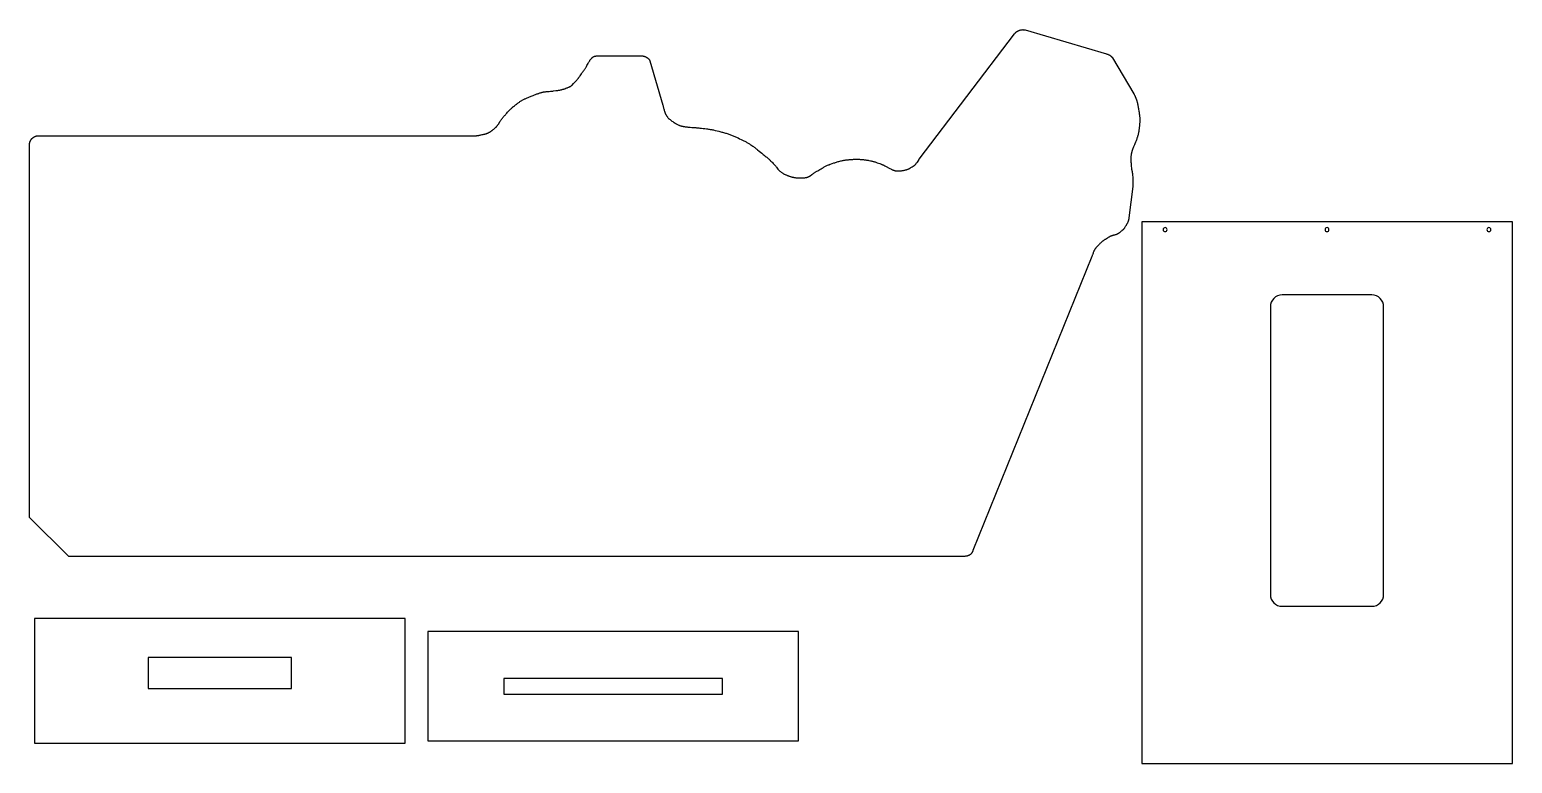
# Model space of a CAD drawing. Header units: millimetres. Extents: x 1 to 96, y 1 to 48.
import ezdxf

# ---------------------------------------------------------------- set-up
doc = ezdxf.new("R2010")
doc.units = ezdxf.units.MM
doc.header["$MEASUREMENT"] = 0

msp = doc.modelspace()

# ---------------------------------------------------------------- linework, layer by layer
at = {"flags": 128}
for points in [[(69.0625, 33.476105), (61.4375, 14.632405), (61.42397, 14.59943), (61.409391, 14.56574), (61.401605, 14.548816), (61.393431, 14.53194), (61.384828, 14.515188), (61.375754, 14.498634), (61.366168, 14.482354), (61.356027, 14.466423), (61.34529, 14.450918), (61.333915, 14.435913), (61.32186, 14.421484), (61.309084, 14.407706), (61.295544, 14.394655), (61.2812, 14.382405), (61.270601, 14.37419), (61.259716, 14.366286), (61.248563, 14.358689), (61.237154, 14.351396), (61.225505, 14.344404), (61.213631, 14.33771), (61.201548, 14.33131), (61.189269, 14.325201), (61.176811, 14.31938), (61.164187, 14.313844), (61.151413, 14.308589), (61.138505, 14.303612), (61.112341, 14.294479), (61.085817, 14.286418), (61.059052, 14.279404), (61.032165, 14.273411), (61.005277, 14.268411), (60.978507, 14.264379), (60.951974, 14.261289), (60.925799, 14.259114), (60.900101, 14.257828), (60.875, 14.257405), (3.5, 14.257405), (1, 16.757405), (1, 40.694905), (1.000192, 40.705973), (1.000765, 40.717075), (1.001712, 40.728206), (1.003026, 40.739359), (1.0047, 40.750527), (1.006728, 40.761704), (1.009103, 40.772882), (1.011818, 40.784055), (1.014866, 40.795217), (1.018242, 40.80636), (1.021937, 40.817478), (1.025946, 40.828564), (1.034878, 40.850615), (1.044983, 40.872457), (1.056207, 40.894039), (1.068497, 40.915305), (1.0818, 40.936203), (1.096061, 40.956678), (1.111228, 40.976678), (1.127245, 40.996148), (1.144061, 41.015035), (1.16162, 41.033285), (1.179871, 41.050844), (1.198757, 41.06766), (1.218228, 41.083678), (1.238227, 41.098844), (1.258703, 41.113105), (1.2796, 41.126408), (1.300867, 41.138698), (1.322448, 41.149923), (1.344291, 41.160027), (1.366341, 41.168959), (1.377427, 41.172968), (1.388545, 41.176663), (1.399689, 41.180039), (1.41085, 41.183087), (1.422023, 41.185803), (1.433202, 41.188177), (1.444378, 41.190205), (1.455546, 41.191879), (1.466699, 41.193193), (1.47783, 41.19414), (1.488933, 41.194713), (1.5, 41.194905), (29.4375, 41.194905), (29.468472, 41.195161), (29.49944, 41.195924), (29.530415, 41.19719), (29.561403, 41.198956), (29.592415, 41.201215), (29.623458, 41.203964), (29.654541, 41.207199), (29.685672, 41.210914), (29.716861, 41.215106), (29.748115, 41.219769), (29.779443, 41.2249), (29.810855, 41.230493), (29.842357, 41.236545), (29.87396, 41.243051), (29.905672, 41.250006), (29.9375, 41.257405), (29.992555, 41.270162), (30.048239, 41.282681), (30.104184, 41.29549), (30.13214, 41.302169), (30.160024, 41.309119), (30.18779, 41.316406), (30.215392, 41.324097), (30.242785, 41.332256), (30.269922, 41.340951), (30.296758, 41.350247), (30.323247, 41.360211), (30.349343, 41.370908), (30.375, 41.382405), (30.400974, 41.394967), (30.426503, 41.408062), (30.451608, 41.421664), (30.476314, 41.435745), (30.500643, 41.45028), (30.524619, 41.465241), (30.548264, 41.480601), (30.571601, 41.496335), (30.594654, 41.512414), (30.617446, 41.528812), (30.639999, 41.545503), (30.662337, 41.562459), (30.706461, 41.597062), (30.75, 41.632405), (30.769901, 41.649138), (30.789621, 41.666421), (30.809134, 41.684217), (30.82841, 41.702487), (30.847423, 41.721193), (30.866145, 41.740299), (30.884548, 41.759764), (30.902605, 41.779553), (30.920287, 41.799625), (30.937567, 41.819944), (30.954417, 41.840472), (30.97081, 41.86117), (30.986717, 41.882), (31.002111, 41.902925), (31.016965, 41.923906), (31.03125, 41.944905), (31.1562, 42.132405), (31.175833, 42.161535), (31.195782, 42.190475), (31.216043, 42.219225), (31.236612, 42.247785), (31.257487, 42.276154), (31.278664, 42.304331), (31.30014, 42.332316), (31.321912, 42.360107), (31.343977, 42.387705), (31.366331, 42.415109), (31.388971, 42.442317), (31.411894, 42.46933), (31.435096, 42.496147), (31.458575, 42.522766), (31.482327, 42.549189), (31.506349, 42.575413), (31.564003, 42.638338), (31.622474, 42.702616), (31.681934, 42.767411), (31.712087, 42.799741), (31.742551, 42.831888), (31.773346, 42.863745), (31.804496, 42.89521), (31.836019, 42.926178), (31.867939, 42.956544), (31.900275, 42.986205), (31.93305, 43.015054), (31.966285, 43.04299), (32, 43.069905), (32.068054, 43.123185), (32.136065, 43.176782), (32.204377, 43.230181), (32.238753, 43.256644), (32.273334, 43.282864), (32.308162, 43.308775), (32.34328, 43.334314), (32.378732, 43.359416), (32.41456, 43.384016), (32.450808, 43.408049), (32.487519, 43.431452), (32.524735, 43.454159), (32.5625, 43.476105), (32.599605, 43.496665), (32.63719, 43.516643), (32.675209, 43.536079), (32.713614, 43.555013), (32.752358, 43.573484), (32.791395, 43.591532), (32.830677, 43.609196), (32.870157, 43.626515), (32.949525, 43.660279), (33.029122, 43.693138), (33.1875, 43.757405), (33.26416, 43.788229), (33.341525, 43.818483), (33.41945, 43.847954), (33.497793, 43.876428), (33.537077, 43.890226), (33.576412, 43.903694), (33.615781, 43.916807), (33.655165, 43.929537), (33.694547, 43.941859), (33.733908, 43.953745), (33.773232, 43.96517), (33.8125, 43.976105), (33.835728, 43.98222), (33.859004, 43.987941), (33.882325, 43.993287), (33.905686, 43.998278), (33.929084, 44.002931), (33.952517, 44.007266), (33.999471, 44.015056), (34.046519, 44.021798), (34.093635, 44.027644), (34.140792, 44.032744), (34.187961, 44.037248), (34.28223, 44.045071), (34.376221, 44.052319), (34.423045, 44.056103), (34.469718, 44.060195), (34.516212, 44.064746), (34.5625, 44.069905), (34.720662, 44.088792), (34.783533, 44.096769), (34.815201, 44.101179), (34.846962, 44.105899), (34.878771, 44.110952), (34.910582, 44.11636), (34.942348, 44.122146), (34.974025, 44.128332), (35.005567, 44.13494), (35.036926, 44.141993), (35.068058, 44.149514), (35.098917, 44.157523), (35.129456, 44.166045), (35.15963, 44.175101), (35.189394, 44.184714), (35.2187, 44.194905), (35.249183, 44.205587), (35.281286, 44.216362), (35.349278, 44.238675), (35.384627, 44.250455), (35.420518, 44.262814), (35.456683, 44.275873), (35.492852, 44.289752), (35.528755, 44.304574), (35.546523, 44.312376), (35.564123, 44.320459), (35.581522, 44.328838), (35.598686, 44.337529), (35.615582, 44.346547), (35.632175, 44.355906), (35.648433, 44.365622), (35.664321, 44.375711), (35.679805, 44.386186), (35.694853, 44.397065), (35.70943, 44.40836), (35.723503, 44.420089), (35.737037, 44.432266), (35.75, 44.444905), (35.852738, 44.548856), (35.904648, 44.601773), (35.956473, 44.655537), (35.982248, 44.68279), (36.007876, 44.710317), (36.033314, 44.738139), (36.058522, 44.766277), (36.083456, 44.794752), (36.108075, 44.823585), (36.132337, 44.852795), (36.1562, 44.882405), (36.176153, 44.908071), (36.195937, 44.934452), (36.215576, 44.961445), (36.235095, 44.988943), (36.273869, 45.045033), (36.31245, 45.101877), (36.35103, 45.158631), (36.389804, 45.214451), (36.409323, 45.241746), (36.428963, 45.26849), (36.448747, 45.294579), (36.4687, 45.319905), (36.491842, 45.349461), (36.514215, 45.37957), (36.535872, 45.410171), (36.556866, 45.441205), (36.577253, 45.47261), (36.597084, 45.504328), (36.616413, 45.536297), (36.635294, 45.568457), (36.65378, 45.600748), (36.671925, 45.63311), (36.707406, 45.697805), (36.742163, 45.762059), (36.776626, 45.825391), (36.79388, 45.85656), (36.811221, 45.887318), (36.828702, 45.917605), (36.846377, 45.947359), (36.864299, 45.976521), (36.882522, 46.00503), (36.901099, 46.032827), (36.920083, 46.059851), (36.939529, 46.086041), (36.959489, 46.111338), (36.980018, 46.135681), (37.001168, 46.15901), (37.011993, 46.170276), (37.022993, 46.181265), (37.034175, 46.191971), (37.045547, 46.202385), (37.057113, 46.212501), (37.068883, 46.22231), (37.08086, 46.231806), (37.093054, 46.24098), (37.105369, 46.249475), (37.118237, 46.257354), (37.131629, 46.264639), (37.14552, 46.271354), (37.15988, 46.27752), (37.174683, 46.283162), (37.189901, 46.288301), (37.205506, 46.29296), (37.221473, 46.297162), (37.237772, 46.300929), (37.254376, 46.304285), (37.271258, 46.307252), (37.288391, 46.309853), (37.305747, 46.31211), (37.323298, 46.314047), (37.341018, 46.315685), (37.376851, 46.318159), (37.413028, 46.319713), (37.449329, 46.320529), (37.485533, 46.320789), (37.556776, 46.320369), (37.625, 46.319905), (40.1875, 46.319905), (40.203751, 46.319662), (40.22052, 46.318931), (40.237734, 46.317712), (40.255316, 46.316005), (40.273193, 46.313811), (40.291289, 46.311128), (40.309529, 46.307957), (40.327838, 46.304297), (40.346141, 46.300149), (40.364363, 46.295511), (40.38243, 46.290384), (40.400265, 46.284768), (40.417795, 46.278662), (40.434944, 46.272067), (40.451638, 46.264981), (40.4678, 46.257405), (40.488671, 46.246798), (40.509667, 46.235446), (40.530637, 46.223369), (40.55143, 46.210585), (40.571895, 46.197113), (40.591883, 46.182972), (40.611242, 46.16818), (40.629821, 46.152757), (40.647471, 46.13672), (40.6559, 46.128478), (40.66404, 46.12009), (40.671872, 46.111557), (40.679378, 46.102883), (40.686538, 46.09407), (40.693334, 46.08512), (40.699747, 46.076036), (40.705758, 46.06682), (40.711348, 46.057473), (40.716498, 46.048), (40.72119, 46.038401), (40.725405, 46.028679), (40.729124, 46.018837), (40.732327, 46.008877), (41.566912, 43.162728), (41.580436, 43.115217), (41.593699, 43.066392), (41.620324, 42.965786), (41.634125, 42.914495), (41.648544, 42.862872), (41.6638, 42.811163), (41.671811, 42.785353), (41.680113, 42.759614), (41.688735, 42.733976), (41.697703, 42.70847), (41.707045, 42.683126), (41.716788, 42.657975), (41.726961, 42.633048), (41.737589, 42.608376), (41.748701, 42.583989), (41.760324, 42.559918), (41.772486, 42.536194), (41.785213, 42.512847), (41.798534, 42.489908), (41.812476, 42.467407), (41.827066, 42.445376), (41.842332, 42.423845), (41.858301, 42.402845), (41.875, 42.382405), (41.895217, 42.359377), (41.916155, 42.337071), (41.937751, 42.315431), (41.959945, 42.294403), (41.982672, 42.273932), (42.00587, 42.253964), (42.029477, 42.234444), (42.053429, 42.215317), (42.077666, 42.196529), (42.102123, 42.178025), (42.151449, 42.141651), (42.200909, 42.105756), (42.25, 42.069905), (42.269274, 42.056079), (42.289205, 42.042528), (42.309715, 42.029254), (42.330727, 42.016258), (42.352163, 42.003542), (42.373945, 41.991106), (42.395995, 41.978951), (42.418236, 41.967079), (42.462979, 41.944187), (42.507552, 41.922438), (42.551333, 41.901841), (42.5937, 41.882405), (42.617994, 41.871795), (42.642534, 41.861918), (42.667297, 41.85274), (42.692259, 41.844226), (42.717395, 41.83634), (42.742682, 41.829047), (42.768096, 41.822312), (42.793612, 41.8161), (42.819208, 41.810375), (42.844859, 41.805104), (42.870541, 41.80025), (42.89623, 41.795778), (42.947535, 41.787841), (42.998582, 41.781011), (43.126418, 41.765), (43.17686, 41.759052), (43.227315, 41.753777), (43.277785, 41.749075), (43.328277, 41.744847), (43.429341, 41.737415), (43.530545, 41.730686), (43.631926, 41.723866), (43.682694, 41.720173), (43.73352, 41.716159), (43.784409, 41.711724), (43.835366, 41.70677), (43.886395, 41.701197), (43.9375, 41.694905), (44.042448, 41.681876), (44.151242, 41.66923), (44.262593, 41.656403), (44.375208, 41.642836), (44.431587, 41.635598), (44.487798, 41.627964), (44.543679, 41.619864), (44.59907, 41.611226), (44.653809, 41.601982), (44.707735, 41.592061), (44.760685, 41.581392), (44.8125, 41.569905), (44.931669, 41.541956), (45.049829, 41.513666), (45.167203, 41.484734), (45.225663, 41.469934), (45.28401, 41.45486), (45.34227, 41.439475), (45.400472, 41.423741), (45.458643, 41.407621), (45.516811, 41.391077), (45.575003, 41.374071), (45.633246, 41.356565), (45.69157, 41.338523), (45.75, 41.319905), (45.80352, 41.302141), (45.857113, 41.283478), (45.910738, 41.263981), (45.964352, 41.243716), (46.017914, 41.222749), (46.071381, 41.201145), (46.124713, 41.17897), (46.177867, 41.156289), (46.230802, 41.133169), (46.283476, 41.109675), (46.335847, 41.085871), (46.387873, 41.061825), (46.490724, 41.013266), (46.591696, 40.964523), (46.636589, 40.942389), (46.681231, 40.919845), (46.725622, 40.896908), (46.769767, 40.873593), (46.813667, 40.849915), (46.857326, 40.82589), (46.900745, 40.801533), (46.943929, 40.776858), (46.986878, 40.751883), (47.029596, 40.726621), (47.072086, 40.701089), (47.11435, 40.675301), (47.156391, 40.649274), (47.198211, 40.623022), (47.2812, 40.569905), (47.32646, 40.539848), (47.371868, 40.508325), (47.417382, 40.475506), (47.46296, 40.441559), (47.508563, 40.406651), (47.554148, 40.370952), (47.599675, 40.334629), (47.645102, 40.29785), (47.735493, 40.223599), (47.824992, 40.149544), (47.913271, 40.077031), (47.95685, 40.041773), (48, 40.007405), (48.068553, 39.953263), (48.134204, 39.900953), (48.197539, 39.849481), (48.228521, 39.823749), (48.259144, 39.797853), (48.289482, 39.771671), (48.319606, 39.745076), (48.349592, 39.717945), (48.379512, 39.690155), (48.409439, 39.66158), (48.439448, 39.632096), (48.46961, 39.601579), (48.5, 39.569905), (48.543535, 39.524496), (48.587882, 39.479046), (48.632554, 39.433366), (48.677061, 39.387267), (48.699101, 39.364001), (48.720918, 39.34056), (48.742449, 39.31692), (48.763635, 39.293057), (48.784414, 39.268948), (48.804725, 39.244569), (48.824507, 39.219896), (48.8437, 39.194905), (48.9375, 39.069905), (48.947309, 39.057129), (48.957459, 39.04448), (48.967942, 39.031961), (48.978748, 39.019573), (48.989869, 39.007317), (49.001295, 38.995196), (49.025026, 38.971364), (49.049868, 38.948089), (49.075749, 38.925387), (49.102595, 38.903269), (49.130333, 38.881749), (49.158892, 38.860842), (49.188196, 38.84056), (49.218174, 38.820917), (49.248753, 38.801926), (49.27986, 38.783601), (49.311421, 38.765956), (49.343364, 38.749004), (49.375616, 38.732758), (49.409174, 38.716656), (49.442882, 38.701194), (49.476752, 38.68635), (49.510797, 38.672098), (49.545029, 38.658416), (49.57946, 38.645278), (49.614103, 38.632662), (49.648971, 38.620542), (49.684075, 38.608896), (49.71943, 38.597699), (49.755047, 38.586927), (49.790938, 38.576556), (49.827116, 38.566563), (49.863594, 38.556922), (49.900385, 38.547611), (49.9375, 38.538605), (49.958746, 38.533792), (49.979319, 38.529595), (49.999313, 38.525963), (50.018825, 38.522846), (50.037949, 38.520195), (50.056782, 38.517958), (50.09395, 38.51453), (50.131094, 38.512162), (50.168975, 38.510452), (50.25, 38.507405), (50.353879, 38.50328), (50.40535, 38.501758), (50.456382, 38.500921), (50.506881, 38.501011), (50.531901, 38.501478), (50.556752, 38.502268), (50.581422, 38.503411), (50.605899, 38.504937), (50.630171, 38.506876), (50.654228, 38.509258), (50.678055, 38.512114), (50.701643, 38.515475), (50.724978, 38.51937), (50.74805, 38.523829), (50.770845, 38.528883), (50.793353, 38.534563), (50.815562, 38.540898), (50.837459, 38.547918), (50.859033, 38.555655), (50.880271, 38.564138), (50.901163, 38.573398), (50.921696, 38.583465), (50.941857, 38.594368), (50.961637, 38.60614), (50.981022, 38.618808), (51, 38.632405), (51.125, 38.726105), (51.153994, 38.747531), (51.183314, 38.7686), (51.212946, 38.789329), (51.242879, 38.809735), (51.2731, 38.829832), (51.303595, 38.849637), (51.334353, 38.869167), (51.36536, 38.888437), (51.396604, 38.907462), (51.428072, 38.92626), (51.491629, 38.963236), (51.555931, 38.999492), (51.620875, 39.035158), (51.705051, 39.081693), (51.788893, 39.128993), (51.872893, 39.176227), (51.915106, 39.199561), (51.957543, 39.222568), (52.000266, 39.245144), (52.043336, 39.267185), (52.086816, 39.288588), (52.130765, 39.30925), (52.175247, 39.329066), (52.220322, 39.347933), (52.243102, 39.356978), (52.266053, 39.365747), (52.289183, 39.374227), (52.3125, 39.382405), (52.418642, 39.418892), (52.526015, 39.455523), (52.580115, 39.473637), (52.634465, 39.491479), (52.689047, 39.508946), (52.74384, 39.525937), (52.798825, 39.542349), (52.853984, 39.55808), (52.909297, 39.573026), (52.964745, 39.587085), (53.020309, 39.600156), (53.075968, 39.612134), (53.103828, 39.617682), (53.131705, 39.622918), (53.159597, 39.62783), (53.1875, 39.632405), (53.242587, 39.640811), (53.297488, 39.648616), (53.352231, 39.655822), (53.406845, 39.662427), (53.461358, 39.668433), (53.515799, 39.673838), (53.570197, 39.678644), (53.624579, 39.68285), (53.678974, 39.686456), (53.733411, 39.689462), (53.787918, 39.691868), (53.842523, 39.693675), (53.897256, 39.694882), (53.952144, 39.695489), (54.007216, 39.695497), (54.0625, 39.694905), (54.112175, 39.69367), (54.162531, 39.691583), (54.213456, 39.688696), (54.264833, 39.685058), (54.316549, 39.68072), (54.368489, 39.675731), (54.420539, 39.670142), (54.472583, 39.664003), (54.524508, 39.657364), (54.576198, 39.650276), (54.627539, 39.642787), (54.678416, 39.634949), (54.728716, 39.626812), (54.778323, 39.618426), (54.875, 39.601105), (54.918944, 39.592384), (54.962907, 39.582582), (55.006856, 39.57179), (55.050761, 39.560097), (55.09459, 39.547595), (55.138309, 39.534373), (55.181888, 39.520521), (55.225294, 39.50613), (55.268495, 39.49129), (55.311461, 39.47609), (55.396554, 39.444975), (55.480319, 39.413507), (55.5625, 39.382405), (55.58329, 39.374272), (55.603725, 39.365731), (55.623845, 39.356824), (55.643691, 39.34759), (55.682717, 39.328307), (55.721124, 39.308206), (55.797371, 39.266846), (55.835852, 39.246236), (55.875, 39.226105), (56.0625, 39.132405), (56.119351, 39.103249), (56.178485, 39.072443), (56.208804, 39.056935), (56.239568, 39.041629), (56.270736, 39.026732), (56.302266, 39.012449), (56.334115, 38.998984), (56.366243, 38.986544), (56.382398, 38.980772), (56.398606, 38.975333), (56.414863, 38.970253), (56.431164, 38.965557), (56.447503, 38.961272), (56.463874, 38.957421), (56.480273, 38.954032), (56.496695, 38.951131), (56.513133, 38.948741), (56.529584, 38.94689), (56.546041, 38.945603), (56.5625, 38.944905), (56.597524, 38.944575), (56.635243, 38.945181), (56.675273, 38.946708), (56.717228, 38.949139), (56.760725, 38.952459), (56.805378, 38.956652), (56.850803, 38.961702), (56.896616, 38.967592), (56.942431, 38.974309), (56.987865, 38.981834), (57.032532, 38.990153), (57.076048, 38.99925), (57.118027, 39.009108), (57.138321, 39.014318), (57.158087, 39.019712), (57.177276, 39.025289), (57.195841, 39.031047), (57.213734, 39.036983), (57.230906, 39.043095), (57.263356, 39.055449), (57.292834, 39.067423), (57.319741, 39.079113), (57.344473, 39.090616), (57.367429, 39.102028), (57.389006, 39.113445), (57.409604, 39.124963), (57.42962, 39.13668), (57.4695, 39.16109), (57.511829, 39.187447), (57.534908, 39.201596), (57.559794, 39.21652), (57.586885, 39.232316), (57.616579, 39.249079), (57.631586, 39.257859), (57.646367, 39.26738), (57.660924, 39.277603), (57.675261, 39.288487), (57.689381, 39.29999), (57.703287, 39.312072), (57.716982, 39.32469), (57.730469, 39.337806), (57.743752, 39.351377), (57.756833, 39.365362), (57.769715, 39.379721), (57.782403, 39.394412), (57.807205, 39.424628), (57.831264, 39.455681), (57.854605, 39.487245), (57.877253, 39.51899), (57.920571, 39.581712), (57.96142, 39.641226), (57.980981, 39.668959), (58, 39.694905), (64.096088, 47.722102), (64.110611, 47.740638), (64.125941, 47.758709), (64.142042, 47.776291), (64.158876, 47.793365), (64.176409, 47.809908), (64.194604, 47.825897), (64.213425, 47.841312), (64.232834, 47.85613), (64.252797, 47.87033), (64.273277, 47.88389), (64.294237, 47.896788), (64.315641, 47.909002), (64.337454, 47.920511), (64.359638, 47.931292), (64.382158, 47.941324), (64.404977, 47.950585), (64.428059, 47.959053), (64.451368, 47.966706), (64.474867, 47.973524), (64.498521, 47.979482), (64.522292, 47.984561), (64.546146, 47.988738), (64.570045, 47.991991), (64.593953, 47.994299), (64.617834, 47.995639), (64.641652, 47.99599), (64.66537, 47.995331), (64.688953, 47.993638), (64.712363, 47.990891), (64.735565, 47.987068), (64.758523, 47.982147), (64.7812, 47.976105), (70, 46.444905), (70.027122, 46.436547), (70.054348, 46.427317), (70.081553, 46.417194), (70.108607, 46.406158), (70.135383, 46.394188), (70.161753, 46.381263), (70.187589, 46.367362), (70.200267, 46.36004), (70.212763, 46.352465), (70.225062, 46.344636), (70.237148, 46.33655), (70.249005, 46.328204), (70.260616, 46.319597), (70.271966, 46.310724), (70.283038, 46.301584), (70.293818, 46.292174), (70.304288, 46.282492), (70.314433, 46.272534), (70.324237, 46.262298), (70.333683, 46.251782), (70.342757, 46.240983), (70.351441, 46.229899), (70.359721, 46.218526), (70.367579, 46.206862), (70.375, 46.194905), (71.75, 43.882405), (71.764589, 43.857359), (71.778697, 43.832114), (71.792337, 43.806676), (71.805517, 43.78105), (71.818249, 43.75524), (71.830543, 43.729251), (71.84241, 43.70309), (71.85386, 43.676759), (71.864904, 43.650266), (71.875553, 43.623615), (71.885817, 43.59681), (71.895706, 43.569857), (71.905232, 43.54276), (71.914405, 43.515526), (71.923235, 43.488158), (71.931734, 43.460662), (71.939911, 43.433044), (71.947777, 43.405307), (71.955343, 43.377457), (71.962619, 43.349499), (71.976346, 43.293279), (71.989041, 43.236687), (72.000789, 43.179763), (72.011675, 43.122549), (72.021784, 43.065082), (72.0312, 43.007405), (72.040462, 42.950342), (72.050182, 42.893057), (72.07021, 42.777836), (72.080129, 42.719908), (72.089725, 42.661774), (72.098803, 42.603436), (72.107167, 42.5449), (72.114623, 42.486169), (72.11795, 42.456731), (72.120976, 42.427246), (72.123678, 42.397714), (72.12603, 42.368136), (72.12801, 42.338512), (72.129591, 42.308842), (72.130751, 42.279127), (72.131463, 42.249368), (72.131706, 42.219565), (72.131452, 42.189718), (72.13068, 42.159828), (72.129363, 42.129896), (72.127478, 42.099921), (72.125, 42.069905), (72.115195, 41.959763), (72.105575, 41.849712), (72.100545, 41.79474), (72.095215, 41.739815), (72.089469, 41.684945), (72.083192, 41.630138), (72.076268, 41.575402), (72.068583, 41.520744), (72.060019, 41.466174), (72.050463, 41.411698), (72.039799, 41.357325), (72.034015, 41.33018), (72.02791, 41.303064), (72.021471, 41.275977), (72.014683, 41.248921), (72.00753, 41.221897), (72, 41.194905), (71.992298, 41.168686), (71.984231, 41.142501), (71.975822, 41.116351), (71.967096, 41.090239), (71.94878, 41.038134), (71.929469, 40.986203), (71.909348, 40.934462), (71.888601, 40.882926), (71.845974, 40.780537), (71.803069, 40.679162), (71.781975, 40.628895), (71.761368, 40.57893), (71.741431, 40.529282), (71.722351, 40.479968), (71.704312, 40.431004), (71.6875, 40.382405), (71.625, 40.194905), (71.618606, 40.175194), (71.612594, 40.155581), (71.606953, 40.13606), (71.601676, 40.11662), (71.596751, 40.097253), (71.59217, 40.07795), (71.587923, 40.058703), (71.584001, 40.039503), (71.577092, 40.001207), (71.571368, 39.962993), (71.566751, 39.92479), (71.563166, 39.886529), (71.560537, 39.848138), (71.558787, 39.809549), (71.557841, 39.770691), (71.557623, 39.731493), (71.558055, 39.691886), (71.559063, 39.651799), (71.56057, 39.611162), (71.5625, 39.569905), (71.56608, 39.503122), (71.570218, 39.434334), (71.575016, 39.364161), (71.580576, 39.293226), (71.587001, 39.222148), (71.594394, 39.15155), (71.598485, 39.116624), (71.602856, 39.082051), (71.607521, 39.047907), (71.612492, 39.014272), (71.616628, 38.990447), (71.621823, 38.964766), (71.633973, 38.910306), (71.646111, 38.855829), (71.65129, 38.830127), (71.655404, 38.806271), (71.661087, 38.765554), (71.665587, 38.726685), (71.669211, 38.689055), (71.672265, 38.652052), (71.677889, 38.577481), (71.681073, 38.538689), (71.684912, 38.498078), (71.686568, 38.47976), (71.687842, 38.461171), (71.689402, 38.423338), (71.689904, 38.3849), (71.689662, 38.34618), (71.688194, 38.269178), (71.687594, 38.23154), (71.6875, 38.194905), (71.688133, 38.162361), (71.689306, 38.130819), (71.691832, 38.069475), (71.692463, 38.039042), (71.692192, 38.008347), (71.691605, 37.992802), (71.690658, 37.977073), (71.689304, 37.961121), (71.6875, 37.944905), (71.4375, 35.944905), (71.433431, 35.915934), (71.428459, 35.886788), (71.422615, 35.857552), (71.415929, 35.82831), (71.408432, 35.799146), (71.400154, 35.770142), (71.391127, 35.741384), (71.38138, 35.712954), (71.370946, 35.684937), (71.359853, 35.657416), (71.348133, 35.630476), (71.335817, 35.604199), (71.322935, 35.57867), (71.309517, 35.553972), (71.295596, 35.530189), (71.2812, 35.507405), (71.265574, 35.483138), (71.250274, 35.458582), (71.22015, 35.408949), (71.189822, 35.359189), (71.174268, 35.334476), (71.158287, 35.309986), (71.141754, 35.285807), (71.124542, 35.262023), (71.106526, 35.23872), (71.087581, 35.215983), (71.077721, 35.204853), (71.067582, 35.193897), (71.057147, 35.183126), (71.046402, 35.172549), (71.03533, 35.162178), (71.023917, 35.152023), (71.012145, 35.142095), (71, 35.132405), (70.987217, 35.122086), (70.972783, 35.109802), (70.939383, 35.080417), (70.90064, 35.046405), (70.879527, 35.028337), (70.857395, 35.009922), (70.834346, 34.991428), (70.810488, 34.973124), (70.785924, 34.955282), (70.760759, 34.938169), (70.747985, 34.92997), (70.7351, 34.922055), (70.722117, 34.914457), (70.70905, 34.90721), (70.695912, 34.900348), (70.682715, 34.893904), (70.669473, 34.887912), (70.6562, 34.882405), (70.636576, 34.874879), (70.617466, 34.867984), (70.598929, 34.861688), (70.581025, 34.85596), (70.54736, 34.846077), (70.516951, 34.838083), (70.467827, 34.826743), (70.450073, 34.822888), (70.4375, 34.819905), (70.386627, 34.806158), (70.361214, 34.79883), (70.335945, 34.790899), (70.310918, 34.782142), (70.298525, 34.777384), (70.286228, 34.772336), (70.27404, 34.766969), (70.261972, 34.761256), (70.250038, 34.755168), (70.238248, 34.748678), (70.174956, 34.712355), (70.112383, 34.676056), (70.050494, 34.639535), (69.98925, 34.602543), (69.928615, 34.564832), (69.898515, 34.545629), (69.868553, 34.526154), (69.838726, 34.506375), (69.809027, 34.486261), (69.779454, 34.465781), (69.75, 34.444905), (69.73465, 34.433665), (69.71943, 34.422072), (69.704337, 34.410145), (69.689369, 34.397904), (69.659802, 34.37256), (69.630709, 34.346196), (69.602076, 34.318969), (69.573884, 34.291036), (69.546116, 34.262555), (69.518756, 34.233681), (69.46519, 34.175384), (69.41305, 34.117403), (69.362198, 34.060991), (69.337214, 34.033767), (69.3125, 34.007405), (69.300263, 33.994041), (69.288518, 33.980259), (69.277246, 33.96608), (69.266424, 33.951524), (69.256033, 33.936612), (69.246052, 33.921367), (69.236461, 33.905807), (69.227237, 33.889955), (69.218361, 33.873831), (69.209812, 33.857456), (69.201569, 33.840851), (69.193612, 33.824037), (69.178471, 33.789867), (69.164223, 33.755111), (69.150703, 33.719938), (69.137744, 33.684516), (69.112848, 33.61359), (69.100579, 33.578422), (69.088208, 33.543673), (69.075571, 33.509512), (69.0625, 33.476105)], [(72.25, 1), (96, 1), (96, 35.6875), (72.25, 35.6875), (72.25, 1)], [(1.317106, 2.283153), (25.067106, 2.283153), (25.067106, 10.283153), (1.317106, 10.283153), (1.317106, 2.283153)], [(26.516531, 2.441234), (50.266531, 2.441234), (50.266531, 9.441234), (26.516531, 9.441234), (26.516531, 2.441234)], [(8.598356, 5.783153), (17.785856, 5.783153), (17.785856, 7.783153), (8.598356, 7.783153), (8.598356, 5.783153)], [(31.391531, 5.441234), (45.391531, 5.441234), (45.391531, 6.441234), (31.391531, 6.441234), (31.391531, 5.441234)]]:
    msp.add_lwpolyline(points, dxfattribs=at)
for points in [[(73.75, 35.313, 0.414214), (73.6245, 35.1875, 0.414214), (73.75, 35.062, 0.414214), (73.8755, 35.1875, 0.414214), (73.75, 35.313)], [(84.125, 35.313, 0.414214), (83.9995, 35.1875, 0.414214), (84.125, 35.062, 0.414214), (84.2505, 35.1875, 0.414214), (84.125, 35.313)], [(94.5, 35.313, 0.414214), (94.3745, 35.1875, 0.414214), (94.5, 35.062, 0.414214), (94.6255, 35.1875, 0.414214), (94.5, 35.313)], [(80.5, 11.8125, 0.414214), (81.25, 11.0625), (87, 11.0625, 0.414214), (87.75, 11.8125), (87.75, 30.25, 0.414214), (87, 31), (81.25, 31, 0.414214), (80.5, 30.25), (80.5, 11.8125)]]:
    msp.add_lwpolyline(points, format="xyb", dxfattribs=at)

doc.saveas('drawing.dxf')
